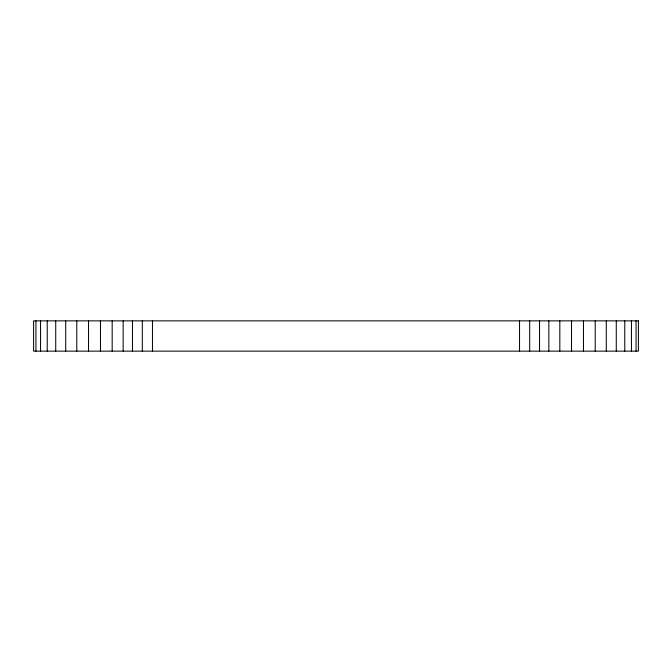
<?xml version="1.0" encoding="UTF-8"?>
<svg xmlns="http://www.w3.org/2000/svg" width="672" height="672" viewBox="0 0 672 672"><rect width="100%" height="100%" fill="white"/><g stroke="black" fill="none" stroke-linecap="round" stroke-linejoin="round"><path stroke-width="1.01" d="M636.056 320.863L636.056 351.137M631.445 320.863L631.445 351.137M624.767 320.863L624.767 351.137M616.274 320.863L616.274 351.137M606.287 320.863L606.287 351.137M595.207 320.863L595.207 351.137M583.464 320.863L583.464 351.137M571.519 320.863L571.519 351.137M559.826 320.863L559.826 351.137M548.848 320.863L548.848 351.137M539.549 320.863L539.549 351.137M529.687 320.863L529.687 351.137M519.54 320.863L519.54 351.137M152.46 320.863L152.46 351.137M142.313 320.863L142.313 351.137M132.451 320.863L132.451 351.137M123.152 320.863L123.152 351.137M112.174 320.863L112.174 351.137M100.481 320.863L100.481 351.137M88.536 320.863L88.536 351.137M76.793 320.863L76.793 351.137M65.713 320.863L65.713 351.137M55.726 320.863L55.726 351.137M47.233 320.863L47.233 351.137M40.555 320.863L40.555 351.137M35.944 320.863L35.944 351.137M638.4 320.863L33.6 320.863L33.6 351.137L638.4 351.137L638.4 320.863"/></g></svg>
